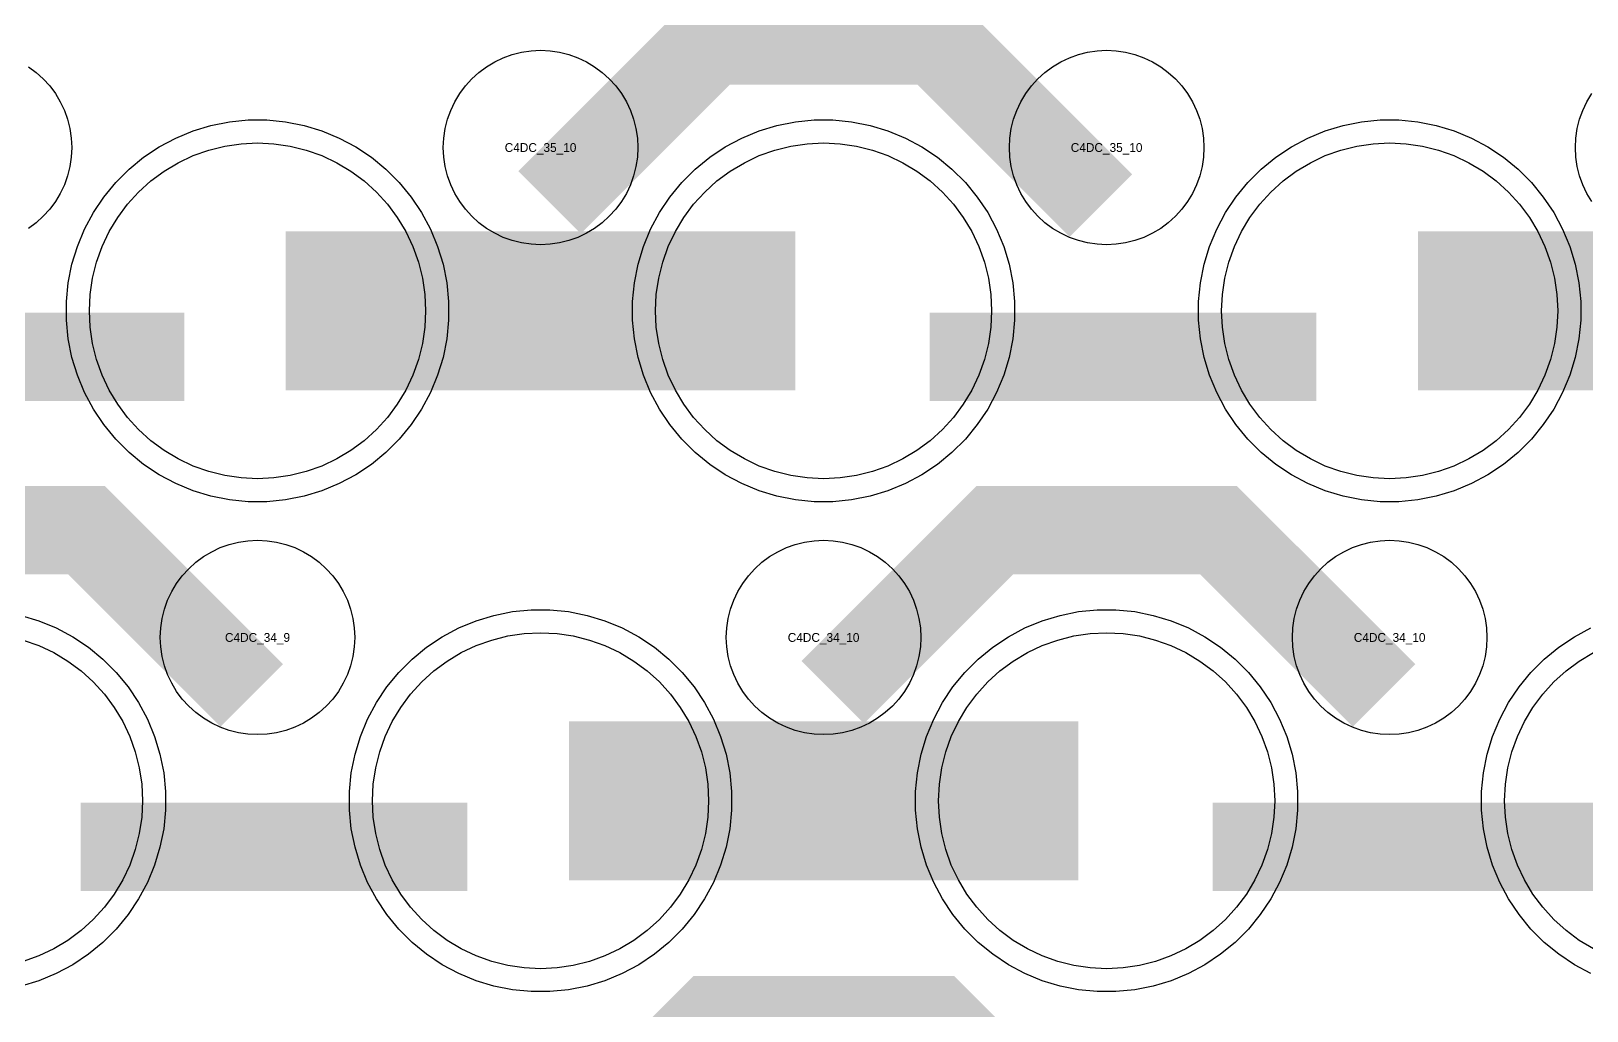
# Model space of a CAD drawing. Extents: x -11880 to 11880, y -14992 to 14992.
# Drawn here: x -8944 to -8504.2, y -10187.8 to -9910.7 of the extents above; entities that cross this region are included whole.
import ezdxf
from ezdxf.enums import TextEntityAlignment as Align

# ---------------------------------------------------------------- set-up
doc = ezdxf.new("R2010")
doc.units = 0
doc.header["$MEASUREMENT"] = 0
for name, color, linetype in [('GDS_775_DT_237', 138, 'CONTINUOUS'), ('RDL1_FS', 34, 'CONTINUOUS'), ('RDL_BS', 160, 'CONTINUOUS')]:
    doc.layers.add(name, color=color, linetype=linetype)

msp = doc.modelspace()

# ---------------------------------------------------------------- linework, layer by layer
at = {"layer": 'RDL1_FS', "color": 240, "true_color": 0xed1f24}
for points in [[(-8880, -10037.329), (-8884.657, -10037.1), (-8889.268, -10036.416), (-8893.791, -10035.284), (-8898.181, -10033.712), (-8902.395, -10031.72), (-8906.395, -10029.322), (-8910.14, -10026.544), (-8913.594, -10023.414), (-8916.724, -10019.96), (-8919.502, -10016.215), (-8921.9, -10012.215), (-8923.892, -10008.001), (-8925.464, -10003.611), (-8926.596, -9999.088), (-8927.28, -9994.477), (-8927.509, -9989.82), (-8927.28, -9985.163), (-8926.596, -9980.552), (-8925.464, -9976.029), (-8923.892, -9971.639), (-8921.9, -9967.425), (-8919.502, -9963.425), (-8916.724, -9959.68), (-8913.594, -9956.226), (-8910.14, -9953.096), (-8906.395, -9950.318), (-8902.395, -9947.92), (-8898.181, -9945.928), (-8893.791, -9944.356), (-8889.268, -9943.224), (-8884.657, -9942.54), (-8880, -9942.311), (-8875.343, -9942.54), (-8870.732, -9943.224), (-8866.209, -9944.356), (-8861.819, -9945.928), (-8857.605, -9947.92), (-8853.605, -9950.318), (-8849.86, -9953.096), (-8846.406, -9956.226), (-8843.276, -9959.68), (-8840.498, -9963.425), (-8838.1, -9967.425), (-8836.108, -9971.639), (-8834.536, -9976.029), (-8833.404, -9980.552), (-8832.72, -9985.163), (-8832.491, -9989.82), (-8832.72, -9994.477), (-8833.404, -9999.088), (-8834.536, -10003.611), (-8836.108, -10008.001), (-8838.1, -10012.215), (-8840.498, -10016.215), (-8843.276, -10019.96), (-8846.406, -10023.414), (-8849.86, -10026.544), (-8853.605, -10029.322), (-8857.605, -10031.72), (-8861.819, -10033.712), (-8866.209, -10035.284), (-8870.732, -10036.416), (-8875.343, -10037.1)], [(-8720, -10037.329), (-8724.657, -10037.1), (-8729.268, -10036.416), (-8733.791, -10035.284), (-8738.181, -10033.712), (-8742.395, -10031.72), (-8746.395, -10029.322), (-8750.14, -10026.544), (-8753.594, -10023.414), (-8756.724, -10019.96), (-8759.502, -10016.215), (-8761.9, -10012.215), (-8763.892, -10008.001), (-8765.464, -10003.611), (-8766.596, -9999.088), (-8767.28, -9994.477), (-8767.509, -9989.82), (-8767.28, -9985.163), (-8766.596, -9980.552), (-8765.464, -9976.029), (-8763.892, -9971.639), (-8761.9, -9967.425), (-8759.502, -9963.425), (-8756.724, -9959.68), (-8753.594, -9956.226), (-8750.14, -9953.096), (-8746.395, -9950.318), (-8742.395, -9947.92), (-8738.181, -9945.928), (-8733.791, -9944.356), (-8729.268, -9943.224), (-8724.657, -9942.54), (-8720, -9942.311), (-8715.343, -9942.54), (-8710.732, -9943.224), (-8706.209, -9944.356), (-8701.819, -9945.928), (-8697.605, -9947.92), (-8693.605, -9950.318), (-8689.86, -9953.096), (-8686.406, -9956.226), (-8683.276, -9959.68), (-8680.498, -9963.425), (-8678.1, -9967.425), (-8676.108, -9971.639), (-8674.536, -9976.029), (-8673.404, -9980.552), (-8672.72, -9985.163), (-8672.491, -9989.82), (-8672.72, -9994.477), (-8673.404, -9999.088), (-8674.536, -10003.611), (-8676.108, -10008.001), (-8678.1, -10012.215), (-8680.498, -10016.215), (-8683.276, -10019.96), (-8686.406, -10023.414), (-8689.86, -10026.544), (-8693.605, -10029.322), (-8697.605, -10031.72), (-8701.819, -10033.712), (-8706.209, -10035.284), (-8710.732, -10036.416), (-8715.343, -10037.1)], [(-8560, -10037.329), (-8564.657, -10037.1), (-8569.268, -10036.416), (-8573.791, -10035.284), (-8578.181, -10033.712), (-8582.395, -10031.72), (-8586.395, -10029.322), (-8590.14, -10026.544), (-8593.594, -10023.414), (-8596.724, -10019.96), (-8599.502, -10016.215), (-8601.9, -10012.215), (-8603.892, -10008.001), (-8605.464, -10003.611), (-8606.596, -9999.088), (-8607.28, -9994.477), (-8607.509, -9989.82), (-8607.28, -9985.163), (-8606.596, -9980.552), (-8605.464, -9976.029), (-8603.892, -9971.639), (-8601.9, -9967.425), (-8599.502, -9963.425), (-8596.724, -9959.68), (-8593.594, -9956.226), (-8590.14, -9953.096), (-8586.395, -9950.318), (-8582.395, -9947.92), (-8578.181, -9945.928), (-8573.791, -9944.356), (-8569.268, -9943.224), (-8564.657, -9942.54), (-8560, -9942.311), (-8555.343, -9942.54), (-8550.732, -9943.224), (-8546.209, -9944.356), (-8541.819, -9945.928), (-8537.605, -9947.92), (-8533.605, -9950.318), (-8529.86, -9953.096), (-8526.406, -9956.226), (-8523.276, -9959.68), (-8520.498, -9963.425), (-8518.1, -9967.425), (-8516.108, -9971.639), (-8514.536, -9976.029), (-8513.404, -9980.552), (-8512.72, -9985.163), (-8512.491, -9989.82), (-8512.72, -9994.477), (-8513.404, -9999.088), (-8514.536, -10003.611), (-8516.108, -10008.001), (-8518.1, -10012.215), (-8520.498, -10016.215), (-8523.276, -10019.96), (-8526.406, -10023.414), (-8529.86, -10026.544), (-8533.605, -10029.322), (-8537.605, -10031.72), (-8541.819, -10033.712), (-8546.209, -10035.284), (-8550.732, -10036.416), (-8555.343, -10037.1)]]:
    msp.add_lwpolyline(points, close=True, dxfattribs=at)
for points in [[(-8871.998, -9989.82, 45, 45, 0), (-8799.998, -9989.82, 45, 45, 0)], [(-8799.998, -9989.82, 45, 45, 0), (-8727.998, -9989.82, 45, 45, 0)], [(-8551.998, -9989.82, 45, 45, 0), (-8479.998, -9989.82, 45, 45, 0)]]:
    msp.add_lwpolyline(points, format="xyseb", dxfattribs=at)
at = {"layer": 'RDL1_FS'}
for points in [[(-8946.209, -10082.921), (-8941.819, -10084.493), (-8937.605, -10086.485), (-8933.605, -10088.883), (-8929.86, -10091.661), (-8926.406, -10094.791), (-8923.276, -10098.245), (-8920.498, -10101.99), (-8918.1, -10105.99), (-8916.108, -10110.204), (-8914.536, -10114.594), (-8913.404, -10119.117), (-8912.72, -10123.728), (-8912.491, -10128.385), (-8912.72, -10133.042), (-8913.404, -10137.653), (-8914.536, -10142.176), (-8916.108, -10146.566), (-8918.1, -10150.78), (-8920.498, -10154.78), (-8923.276, -10158.525), (-8926.406, -10161.979), (-8929.86, -10165.109), (-8933.605, -10167.887), (-8937.605, -10170.285), (-8941.819, -10172.277), (-8946.209, -10173.849)], [(-8502.395, -10170.285), (-8506.395, -10167.887), (-8510.14, -10165.109), (-8513.594, -10161.979), (-8516.724, -10158.525), (-8519.502, -10154.78), (-8521.9, -10150.78), (-8523.892, -10146.566), (-8525.464, -10142.176), (-8526.596, -10137.653), (-8527.28, -10133.042), (-8527.509, -10128.385), (-8527.28, -10123.728), (-8526.596, -10119.117), (-8525.464, -10114.594), (-8523.892, -10110.204), (-8521.9, -10105.99), (-8519.502, -10101.99), (-8516.724, -10098.245), (-8513.594, -10094.791), (-8510.14, -10091.661), (-8506.395, -10088.883), (-8502.395, -10086.485)]]:
    msp.add_lwpolyline(points, dxfattribs=at)
for points in [[(-8800, -10175.894), (-8804.657, -10175.665), (-8809.268, -10174.981), (-8813.791, -10173.849), (-8818.181, -10172.277), (-8822.395, -10170.285), (-8826.395, -10167.887), (-8830.14, -10165.109), (-8833.594, -10161.979), (-8836.724, -10158.525), (-8839.502, -10154.78), (-8841.9, -10150.78), (-8843.892, -10146.566), (-8845.464, -10142.176), (-8846.596, -10137.653), (-8847.28, -10133.042), (-8847.509, -10128.385), (-8847.28, -10123.728), (-8846.596, -10119.117), (-8845.464, -10114.594), (-8843.892, -10110.204), (-8841.9, -10105.99), (-8839.502, -10101.99), (-8836.724, -10098.245), (-8833.594, -10094.791), (-8830.14, -10091.661), (-8826.395, -10088.883), (-8822.395, -10086.485), (-8818.181, -10084.493), (-8813.791, -10082.921), (-8809.268, -10081.789), (-8804.657, -10081.105), (-8800, -10080.876), (-8795.343, -10081.105), (-8790.732, -10081.789), (-8786.209, -10082.921), (-8781.819, -10084.493), (-8777.605, -10086.485), (-8773.605, -10088.883), (-8769.86, -10091.661), (-8766.406, -10094.791), (-8763.276, -10098.245), (-8760.498, -10101.99), (-8758.1, -10105.99), (-8756.108, -10110.204), (-8754.536, -10114.594), (-8753.404, -10119.117), (-8752.72, -10123.728), (-8752.491, -10128.385), (-8752.72, -10133.042), (-8753.404, -10137.653), (-8754.536, -10142.176), (-8756.108, -10146.566), (-8758.1, -10150.78), (-8760.498, -10154.78), (-8763.276, -10158.525), (-8766.406, -10161.979), (-8769.86, -10165.109), (-8773.605, -10167.887), (-8777.605, -10170.285), (-8781.819, -10172.277), (-8786.209, -10173.849), (-8790.732, -10174.981), (-8795.343, -10175.665)], [(-8640, -10175.894), (-8644.657, -10175.665), (-8649.268, -10174.981), (-8653.791, -10173.849), (-8658.181, -10172.277), (-8662.395, -10170.285), (-8666.395, -10167.887), (-8670.14, -10165.109), (-8673.594, -10161.979), (-8676.724, -10158.525), (-8679.502, -10154.78), (-8681.9, -10150.78), (-8683.892, -10146.566), (-8685.464, -10142.176), (-8686.596, -10137.653), (-8687.28, -10133.042), (-8687.509, -10128.385), (-8687.28, -10123.728), (-8686.596, -10119.117), (-8685.464, -10114.594), (-8683.892, -10110.204), (-8681.9, -10105.99), (-8679.502, -10101.99), (-8676.724, -10098.245), (-8673.594, -10094.791), (-8670.14, -10091.661), (-8666.395, -10088.883), (-8662.395, -10086.485), (-8658.181, -10084.493), (-8653.791, -10082.921), (-8649.268, -10081.789), (-8644.657, -10081.105), (-8640, -10080.876), (-8635.343, -10081.105), (-8630.732, -10081.789), (-8626.209, -10082.921), (-8621.819, -10084.493), (-8617.605, -10086.485), (-8613.605, -10088.883), (-8609.86, -10091.661), (-8606.406, -10094.791), (-8603.276, -10098.245), (-8600.498, -10101.99), (-8598.1, -10105.99), (-8596.108, -10110.204), (-8594.536, -10114.594), (-8593.404, -10119.117), (-8592.72, -10123.728), (-8592.491, -10128.385), (-8592.72, -10133.042), (-8593.404, -10137.653), (-8594.536, -10142.176), (-8596.108, -10146.566), (-8598.1, -10150.78), (-8600.498, -10154.78), (-8603.276, -10158.525), (-8606.406, -10161.979), (-8609.86, -10165.109), (-8613.605, -10167.887), (-8617.605, -10170.285), (-8621.819, -10172.277), (-8626.209, -10173.849), (-8630.732, -10174.981), (-8635.343, -10175.665)]]:
    msp.add_lwpolyline(points, close=True, dxfattribs=at)
for points in [[(-8791.998, -10128.385, 45, 45, 0), (-8719.998, -10128.385, 45, 45, 0)], [(-8719.998, -10128.385, 45, 45, 0), (-8647.998, -10128.385, 45, 45, 0)]]:
    msp.add_lwpolyline(points, format="xyseb", dxfattribs=at)
at = {"layer": 'RDL_BS'}
for points in [[(-8797.438, -9959.134, 25, 25, 0), (-8751.623, -9913.319, 25, 25, 0), (-8718.07, -9913.319, 25, 25, 0)], [(-8641.599, -9960.033, 25, 25, 0), (-8688.313, -9913.319, 25, 25, 0), (-8718.071, -9913.319, 25, 25, 0)], [(-8881.599, -10098.598, 25, 25, 0), (-8928.313, -10051.884, 25, 25, 0), (-8958.071, -10051.884, 25, 25, 0)], [(-8717.438, -10097.699, 25, 25, 0), (-8671.623, -10051.884, 25, 25, 0), (-8638.07, -10051.884, 25, 25, 0)], [(-8561.599, -10098.598, 25, 25, 0), (-8608.313, -10051.884, 25, 25, 0), (-8638.071, -10051.884, 25, 25, 0)], [(-8929.984, -10141.398, 25, 25, 0), (-8820.719, -10141.398, 25, 25, 0)], [(-8609.984, -10141.398, 25, 25, 0), (-8500.719, -10141.398, 25, 25, 0)], [(-8797.438, -10236.264, 25, 25, 0), (-8751.623, -10190.449, 25, 25, 0), (-8718.07, -10190.449, 25, 25, 0)], [(-8641.599, -10237.163, 25, 25, 0), (-8688.313, -10190.449, 25, 25, 0), (-8718.071, -10190.449, 25, 25, 0)]]:
    msp.add_lwpolyline(points, format="xyseb", dxfattribs=at)
for points in [[(-8800, -9971.126), (-8802.693, -9970.994), (-8805.365, -9970.598), (-8807.984, -9969.941), (-8810.519, -9969.034), (-8812.956, -9967.882), (-8815.28, -9966.489), (-8817.443, -9964.886), (-8819.442, -9963.074), (-8821.254, -9961.075), (-8822.857, -9958.912), (-8824.25, -9956.588), (-8825.402, -9954.151), (-8826.309, -9951.616), (-8826.966, -9948.997), (-8827.362, -9946.325), (-8827.494, -9943.632), (-8827.362, -9940.939), (-8826.966, -9938.267), (-8826.309, -9935.648), (-8825.402, -9933.113), (-8824.25, -9930.676), (-8822.857, -9928.352), (-8821.254, -9926.189), (-8819.442, -9924.19), (-8817.443, -9922.378), (-8815.28, -9920.775), (-8812.956, -9919.382), (-8810.519, -9918.23), (-8807.984, -9917.323), (-8805.365, -9916.666), (-8802.693, -9916.27), (-8800, -9916.138), (-8797.307, -9916.27), (-8794.635, -9916.666), (-8792.016, -9917.323), (-8789.481, -9918.23), (-8787.044, -9919.382), (-8784.72, -9920.775), (-8782.557, -9922.378), (-8780.558, -9924.19), (-8778.746, -9926.189), (-8777.143, -9928.352), (-8775.75, -9930.676), (-8774.598, -9933.113), (-8773.691, -9935.648), (-8773.034, -9938.267), (-8772.638, -9940.939), (-8772.506, -9943.632), (-8772.638, -9946.325), (-8773.034, -9948.997), (-8773.691, -9951.616), (-8774.598, -9954.151), (-8775.75, -9956.588), (-8777.143, -9958.912), (-8778.746, -9961.075), (-8780.558, -9963.074), (-8782.557, -9964.886), (-8784.72, -9966.489), (-8787.044, -9967.882), (-8789.481, -9969.034), (-8792.016, -9969.941), (-8794.635, -9970.598), (-8797.307, -9970.994)], [(-8640, -9971.126), (-8642.693, -9970.994), (-8645.365, -9970.598), (-8647.984, -9969.941), (-8650.519, -9969.034), (-8652.956, -9967.882), (-8655.28, -9966.489), (-8657.443, -9964.886), (-8659.442, -9963.074), (-8661.254, -9961.075), (-8662.857, -9958.912), (-8664.25, -9956.588), (-8665.402, -9954.151), (-8666.309, -9951.616), (-8666.966, -9948.997), (-8667.362, -9946.325), (-8667.494, -9943.632), (-8667.362, -9940.939), (-8666.966, -9938.267), (-8666.309, -9935.648), (-8665.402, -9933.113), (-8664.25, -9930.676), (-8662.857, -9928.352), (-8661.254, -9926.189), (-8659.442, -9924.19), (-8657.443, -9922.378), (-8655.28, -9920.775), (-8652.956, -9919.382), (-8650.519, -9918.23), (-8647.984, -9917.323), (-8645.365, -9916.666), (-8642.693, -9916.27), (-8640, -9916.138), (-8637.307, -9916.27), (-8634.635, -9916.666), (-8632.016, -9917.323), (-8629.481, -9918.23), (-8627.044, -9919.382), (-8624.72, -9920.775), (-8622.557, -9922.378), (-8620.558, -9924.19), (-8618.746, -9926.189), (-8617.143, -9928.352), (-8615.75, -9930.676), (-8614.598, -9933.113), (-8613.691, -9935.648), (-8613.034, -9938.267), (-8612.638, -9940.939), (-8612.506, -9943.632), (-8612.638, -9946.325), (-8613.034, -9948.997), (-8613.691, -9951.616), (-8614.598, -9954.151), (-8615.75, -9956.588), (-8617.143, -9958.912), (-8618.746, -9961.075), (-8620.558, -9963.074), (-8622.557, -9964.886), (-8624.72, -9966.489), (-8627.044, -9967.882), (-8629.481, -9969.034), (-8632.016, -9969.941), (-8634.635, -9970.598), (-8637.307, -9970.994)], [(-8880, -10109.691), (-8882.693, -10109.559), (-8885.365, -10109.163), (-8887.984, -10108.506), (-8890.519, -10107.599), (-8892.956, -10106.447), (-8895.28, -10105.054), (-8897.443, -10103.451), (-8899.442, -10101.639), (-8901.254, -10099.64), (-8902.857, -10097.477), (-8904.25, -10095.153), (-8905.402, -10092.716), (-8906.309, -10090.181), (-8906.966, -10087.562), (-8907.362, -10084.89), (-8907.494, -10082.197), (-8907.362, -10079.504), (-8906.966, -10076.832), (-8906.309, -10074.213), (-8905.402, -10071.678), (-8904.25, -10069.241), (-8902.857, -10066.917), (-8901.254, -10064.754), (-8899.442, -10062.755), (-8897.443, -10060.943), (-8895.28, -10059.34), (-8892.956, -10057.947), (-8890.519, -10056.795), (-8887.984, -10055.888), (-8885.365, -10055.231), (-8882.693, -10054.835), (-8880, -10054.703), (-8877.307, -10054.835), (-8874.635, -10055.231), (-8872.016, -10055.888), (-8869.481, -10056.795), (-8867.044, -10057.947), (-8864.72, -10059.34), (-8862.557, -10060.943), (-8860.558, -10062.755), (-8858.746, -10064.754), (-8857.143, -10066.917), (-8855.75, -10069.241), (-8854.598, -10071.678), (-8853.691, -10074.213), (-8853.034, -10076.832), (-8852.638, -10079.504), (-8852.506, -10082.197), (-8852.638, -10084.89), (-8853.034, -10087.562), (-8853.691, -10090.181), (-8854.598, -10092.716), (-8855.75, -10095.153), (-8857.143, -10097.477), (-8858.746, -10099.64), (-8860.558, -10101.639), (-8862.557, -10103.451), (-8864.72, -10105.054), (-8867.044, -10106.447), (-8869.481, -10107.599), (-8872.016, -10108.506), (-8874.635, -10109.163), (-8877.307, -10109.559)], [(-8720, -10109.691), (-8722.693, -10109.559), (-8725.365, -10109.163), (-8727.984, -10108.506), (-8730.519, -10107.599), (-8732.956, -10106.447), (-8735.28, -10105.054), (-8737.443, -10103.451), (-8739.442, -10101.639), (-8741.254, -10099.64), (-8742.857, -10097.477), (-8744.25, -10095.153), (-8745.402, -10092.716), (-8746.309, -10090.181), (-8746.966, -10087.562), (-8747.362, -10084.89), (-8747.494, -10082.197), (-8747.362, -10079.504), (-8746.966, -10076.832), (-8746.309, -10074.213), (-8745.402, -10071.678), (-8744.25, -10069.241), (-8742.857, -10066.917), (-8741.254, -10064.754), (-8739.442, -10062.755), (-8737.443, -10060.943), (-8735.28, -10059.34), (-8732.956, -10057.947), (-8730.519, -10056.795), (-8727.984, -10055.888), (-8725.365, -10055.231), (-8722.693, -10054.835), (-8720, -10054.703), (-8717.307, -10054.835), (-8714.635, -10055.231), (-8712.016, -10055.888), (-8709.481, -10056.795), (-8707.044, -10057.947), (-8704.72, -10059.34), (-8702.557, -10060.943), (-8700.558, -10062.755), (-8698.746, -10064.754), (-8697.143, -10066.917), (-8695.75, -10069.241), (-8694.598, -10071.678), (-8693.691, -10074.213), (-8693.034, -10076.832), (-8692.638, -10079.504), (-8692.506, -10082.197), (-8692.638, -10084.89), (-8693.034, -10087.562), (-8693.691, -10090.181), (-8694.598, -10092.716), (-8695.75, -10095.153), (-8697.143, -10097.477), (-8698.746, -10099.64), (-8700.558, -10101.639), (-8702.557, -10103.451), (-8704.72, -10105.054), (-8707.044, -10106.447), (-8709.481, -10107.599), (-8712.016, -10108.506), (-8714.635, -10109.163), (-8717.307, -10109.559)], [(-8560, -10109.691), (-8562.693, -10109.559), (-8565.365, -10109.163), (-8567.984, -10108.506), (-8570.519, -10107.599), (-8572.956, -10106.447), (-8575.28, -10105.054), (-8577.443, -10103.451), (-8579.442, -10101.639), (-8581.254, -10099.64), (-8582.857, -10097.477), (-8584.25, -10095.153), (-8585.402, -10092.716), (-8586.309, -10090.181), (-8586.966, -10087.562), (-8587.362, -10084.89), (-8587.494, -10082.197), (-8587.362, -10079.504), (-8586.966, -10076.832), (-8586.309, -10074.213), (-8585.402, -10071.678), (-8584.25, -10069.241), (-8582.857, -10066.917), (-8581.254, -10064.754), (-8579.442, -10062.755), (-8577.443, -10060.943), (-8575.28, -10059.34), (-8572.956, -10057.947), (-8570.519, -10056.795), (-8567.984, -10055.888), (-8565.365, -10055.231), (-8562.693, -10054.835), (-8560, -10054.703), (-8557.307, -10054.835), (-8554.635, -10055.231), (-8552.016, -10055.888), (-8549.481, -10056.795), (-8547.044, -10057.947), (-8544.72, -10059.34), (-8542.557, -10060.943), (-8540.558, -10062.755), (-8538.746, -10064.754), (-8537.143, -10066.917), (-8535.75, -10069.241), (-8534.598, -10071.678), (-8533.691, -10074.213), (-8533.034, -10076.832), (-8532.638, -10079.504), (-8532.506, -10082.197), (-8532.638, -10084.89), (-8533.034, -10087.562), (-8533.691, -10090.181), (-8534.598, -10092.716), (-8535.75, -10095.153), (-8537.143, -10097.477), (-8538.746, -10099.64), (-8540.558, -10101.639), (-8542.557, -10103.451), (-8544.72, -10105.054), (-8547.044, -10106.447), (-8549.481, -10107.599), (-8552.016, -10108.506), (-8554.635, -10109.163), (-8557.307, -10109.559)], [(-8802.644, -10182.385), (-8807.938, -10181.868), (-8813.165, -10180.822), (-8818.205, -10179.291), (-8823.115, -10177.26), (-8827.777, -10174.768), (-8832.191, -10171.821), (-8836.292, -10168.459), (-8840.074, -10164.677), (-8843.436, -10160.576), (-8846.383, -10156.162), (-8848.875, -10151.5), (-8850.906, -10146.59), (-8852.437, -10141.55), (-8853.483, -10136.323), (-8854, -10131.029), (-8854, -10125.741), (-8853.483, -10120.447), (-8852.437, -10115.22), (-8850.906, -10110.18), (-8848.875, -10105.27), (-8846.383, -10100.608), (-8843.436, -10096.194), (-8840.074, -10092.093), (-8836.292, -10088.311), (-8832.191, -10084.949), (-8827.777, -10082.002), (-8823.115, -10079.51), (-8818.205, -10077.479), (-8813.165, -10075.948), (-8807.938, -10074.902), (-8802.644, -10074.385), (-8797.356, -10074.385), (-8792.062, -10074.902), (-8786.835, -10075.948), (-8781.795, -10077.479), (-8776.885, -10079.51), (-8772.223, -10082.002), (-8767.809, -10084.949), (-8763.708, -10088.311), (-8759.926, -10092.093), (-8756.564, -10096.194), (-8753.617, -10100.608), (-8751.125, -10105.27), (-8749.094, -10110.18), (-8747.563, -10115.22), (-8746.517, -10120.447), (-8746, -10125.741), (-8746, -10131.029), (-8746.517, -10136.323), (-8747.563, -10141.55), (-8749.094, -10146.59), (-8751.125, -10151.5), (-8753.617, -10156.162), (-8756.564, -10160.576), (-8759.926, -10164.677), (-8763.708, -10168.459), (-8767.809, -10171.821), (-8772.223, -10174.768), (-8776.885, -10177.26), (-8781.795, -10179.291), (-8786.835, -10180.822), (-8792.062, -10181.868), (-8797.356, -10182.385)], [(-8642.644, -10182.385), (-8647.938, -10181.868), (-8653.165, -10180.822), (-8658.205, -10179.291), (-8663.115, -10177.26), (-8667.777, -10174.768), (-8672.191, -10171.821), (-8676.292, -10168.459), (-8680.074, -10164.677), (-8683.436, -10160.576), (-8686.383, -10156.162), (-8688.875, -10151.5), (-8690.906, -10146.59), (-8692.437, -10141.55), (-8693.483, -10136.323), (-8694, -10131.029), (-8694, -10125.741), (-8693.483, -10120.447), (-8692.437, -10115.22), (-8690.906, -10110.18), (-8688.875, -10105.27), (-8686.383, -10100.608), (-8683.436, -10096.194), (-8680.074, -10092.093), (-8676.292, -10088.311), (-8672.191, -10084.949), (-8667.777, -10082.002), (-8663.115, -10079.51), (-8658.205, -10077.479), (-8653.165, -10075.948), (-8647.938, -10074.902), (-8642.644, -10074.385), (-8637.356, -10074.385), (-8632.062, -10074.902), (-8626.835, -10075.948), (-8621.795, -10077.479), (-8616.885, -10079.51), (-8612.223, -10082.002), (-8607.809, -10084.949), (-8603.708, -10088.311), (-8599.926, -10092.093), (-8596.564, -10096.194), (-8593.617, -10100.608), (-8591.125, -10105.27), (-8589.094, -10110.18), (-8587.563, -10115.22), (-8586.517, -10120.447), (-8586, -10125.741), (-8586, -10131.029), (-8586.517, -10136.323), (-8587.563, -10141.55), (-8589.094, -10146.59), (-8591.125, -10151.5), (-8593.617, -10156.162), (-8596.564, -10160.576), (-8599.926, -10164.677), (-8603.708, -10168.459), (-8607.809, -10171.821), (-8612.223, -10174.768), (-8616.885, -10177.26), (-8621.795, -10179.291), (-8626.835, -10180.822), (-8632.062, -10181.868), (-8637.356, -10182.385)]]:
    msp.add_lwpolyline(points, close=True, dxfattribs=at)
for points in [[(-8944.72, -9920.775), (-8942.557, -9922.378), (-8940.558, -9924.19), (-8938.746, -9926.189), (-8937.143, -9928.352), (-8935.75, -9930.676), (-8934.598, -9933.113), (-8933.691, -9935.648), (-8933.034, -9938.267), (-8932.638, -9940.939), (-8932.506, -9943.632), (-8932.638, -9946.325), (-8933.034, -9948.997), (-8933.691, -9951.616), (-8934.598, -9954.151), (-8935.75, -9956.588), (-8937.143, -9958.912), (-8938.746, -9961.075), (-8940.558, -9963.074), (-8942.557, -9964.886), (-8944.72, -9966.489)], [(-8502.857, -9958.912), (-8504.25, -9956.588), (-8505.402, -9954.151), (-8506.309, -9951.616), (-8506.966, -9948.997), (-8507.362, -9946.325), (-8507.494, -9943.632), (-8507.362, -9940.939), (-8506.966, -9938.267), (-8506.309, -9935.648), (-8505.402, -9933.113), (-8504.25, -9930.676), (-8502.857, -9928.352)], [(-8946.835, -10075.948), (-8941.795, -10077.479), (-8936.885, -10079.51), (-8932.223, -10082.002), (-8927.809, -10084.949), (-8923.708, -10088.311), (-8919.926, -10092.093), (-8916.564, -10096.194), (-8913.617, -10100.608), (-8911.125, -10105.27), (-8909.094, -10110.18), (-8907.563, -10115.22), (-8906.517, -10120.447), (-8906, -10125.741), (-8906, -10131.029), (-8906.517, -10136.323), (-8907.563, -10141.55), (-8909.094, -10146.59), (-8911.125, -10151.5), (-8913.617, -10156.162), (-8916.564, -10160.576), (-8919.926, -10164.677), (-8923.708, -10168.459), (-8927.809, -10171.821), (-8932.223, -10174.768), (-8936.885, -10177.26), (-8941.795, -10179.291), (-8946.835, -10180.822)], [(-8503.115, -10177.26), (-8507.777, -10174.768), (-8512.191, -10171.821), (-8516.292, -10168.459), (-8520.074, -10164.677), (-8523.436, -10160.576), (-8526.383, -10156.162), (-8528.875, -10151.5), (-8530.906, -10146.59), (-8532.437, -10141.55), (-8533.483, -10136.323), (-8534, -10131.029), (-8534, -10125.741), (-8533.483, -10120.447), (-8532.437, -10115.22), (-8530.906, -10110.18), (-8528.875, -10105.27), (-8526.383, -10100.608), (-8523.436, -10096.194), (-8520.074, -10092.093), (-8516.292, -10088.311), (-8512.191, -10084.949), (-8507.777, -10082.002), (-8503.115, -10079.51)]]:
    msp.add_lwpolyline(points, dxfattribs=at)
at = {"layer": 'RDL_BS', "color": 240, "true_color": 0xed1f24}
for points in [[(-8882.644, -10043.82), (-8887.938, -10043.303), (-8893.165, -10042.257), (-8898.205, -10040.726), (-8903.115, -10038.695), (-8907.777, -10036.203), (-8912.191, -10033.256), (-8916.292, -10029.894), (-8920.074, -10026.112), (-8923.436, -10022.011), (-8926.383, -10017.597), (-8928.875, -10012.935), (-8930.906, -10008.025), (-8932.437, -10002.985), (-8933.483, -9997.758), (-8934, -9992.464), (-8934, -9987.176), (-8933.483, -9981.882), (-8932.437, -9976.655), (-8930.906, -9971.615), (-8928.875, -9966.705), (-8926.383, -9962.043), (-8923.436, -9957.629), (-8920.074, -9953.528), (-8916.292, -9949.746), (-8912.191, -9946.384), (-8907.777, -9943.437), (-8903.115, -9940.945), (-8898.205, -9938.914), (-8893.165, -9937.383), (-8887.938, -9936.337), (-8882.644, -9935.82), (-8877.356, -9935.82), (-8872.062, -9936.337), (-8866.835, -9937.383), (-8861.795, -9938.914), (-8856.885, -9940.945), (-8852.223, -9943.437), (-8847.809, -9946.384), (-8843.708, -9949.746), (-8839.926, -9953.528), (-8836.564, -9957.629), (-8833.617, -9962.043), (-8831.125, -9966.705), (-8829.094, -9971.615), (-8827.563, -9976.655), (-8826.517, -9981.882), (-8826, -9987.176), (-8826, -9992.464), (-8826.517, -9997.758), (-8827.563, -10002.985), (-8829.094, -10008.025), (-8831.125, -10012.935), (-8833.617, -10017.597), (-8836.564, -10022.011), (-8839.926, -10026.112), (-8843.708, -10029.894), (-8847.809, -10033.256), (-8852.223, -10036.203), (-8856.885, -10038.695), (-8861.795, -10040.726), (-8866.835, -10042.257), (-8872.062, -10043.303), (-8877.356, -10043.82)], [(-8722.644, -10043.82), (-8727.938, -10043.303), (-8733.165, -10042.257), (-8738.205, -10040.726), (-8743.115, -10038.695), (-8747.777, -10036.203), (-8752.191, -10033.256), (-8756.292, -10029.894), (-8760.074, -10026.112), (-8763.436, -10022.011), (-8766.383, -10017.597), (-8768.875, -10012.935), (-8770.906, -10008.025), (-8772.437, -10002.985), (-8773.483, -9997.758), (-8774, -9992.464), (-8774, -9987.176), (-8773.483, -9981.882), (-8772.437, -9976.655), (-8770.906, -9971.615), (-8768.875, -9966.705), (-8766.383, -9962.043), (-8763.436, -9957.629), (-8760.074, -9953.528), (-8756.292, -9949.746), (-8752.191, -9946.384), (-8747.777, -9943.437), (-8743.115, -9940.945), (-8738.205, -9938.914), (-8733.165, -9937.383), (-8727.938, -9936.337), (-8722.644, -9935.82), (-8717.356, -9935.82), (-8712.062, -9936.337), (-8706.835, -9937.383), (-8701.795, -9938.914), (-8696.885, -9940.945), (-8692.223, -9943.437), (-8687.809, -9946.384), (-8683.708, -9949.746), (-8679.926, -9953.528), (-8676.564, -9957.629), (-8673.617, -9962.043), (-8671.125, -9966.705), (-8669.094, -9971.615), (-8667.563, -9976.655), (-8666.517, -9981.882), (-8666, -9987.176), (-8666, -9992.464), (-8666.517, -9997.758), (-8667.563, -10002.985), (-8669.094, -10008.025), (-8671.125, -10012.935), (-8673.617, -10017.597), (-8676.564, -10022.011), (-8679.926, -10026.112), (-8683.708, -10029.894), (-8687.809, -10033.256), (-8692.223, -10036.203), (-8696.885, -10038.695), (-8701.795, -10040.726), (-8706.835, -10042.257), (-8712.062, -10043.303), (-8717.356, -10043.82)], [(-8562.644, -10043.82), (-8567.938, -10043.303), (-8573.165, -10042.257), (-8578.205, -10040.726), (-8583.115, -10038.695), (-8587.777, -10036.203), (-8592.191, -10033.256), (-8596.292, -10029.894), (-8600.074, -10026.112), (-8603.436, -10022.011), (-8606.383, -10017.597), (-8608.875, -10012.935), (-8610.906, -10008.025), (-8612.437, -10002.985), (-8613.483, -9997.758), (-8614, -9992.464), (-8614, -9987.176), (-8613.483, -9981.882), (-8612.437, -9976.655), (-8610.906, -9971.615), (-8608.875, -9966.705), (-8606.383, -9962.043), (-8603.436, -9957.629), (-8600.074, -9953.528), (-8596.292, -9949.746), (-8592.191, -9946.384), (-8587.777, -9943.437), (-8583.115, -9940.945), (-8578.205, -9938.914), (-8573.165, -9937.383), (-8567.938, -9936.337), (-8562.644, -9935.82), (-8557.356, -9935.82), (-8552.062, -9936.337), (-8546.835, -9937.383), (-8541.795, -9938.914), (-8536.885, -9940.945), (-8532.223, -9943.437), (-8527.809, -9946.384), (-8523.708, -9949.746), (-8519.926, -9953.528), (-8516.564, -9957.629), (-8513.617, -9962.043), (-8511.125, -9966.705), (-8509.094, -9971.615), (-8507.563, -9976.655), (-8506.517, -9981.882), (-8506, -9987.176), (-8506, -9992.464), (-8506.517, -9997.758), (-8507.563, -10002.985), (-8509.094, -10008.025), (-8511.125, -10012.935), (-8513.617, -10017.597), (-8516.564, -10022.011), (-8519.926, -10026.112), (-8523.708, -10029.894), (-8527.809, -10033.256), (-8532.223, -10036.203), (-8536.885, -10038.695), (-8541.795, -10040.726), (-8546.835, -10042.257), (-8552.062, -10043.303), (-8557.356, -10043.82)]]:
    msp.add_lwpolyline(points, close=True, dxfattribs=at)
for points in [[(-9009.984, -10002.833, 25, 25, 0), (-8900.719, -10002.833, 25, 25, 0)], [(-8689.984, -10002.833, 25, 25, 0), (-8580.719, -10002.833, 25, 25, 0)]]:
    msp.add_lwpolyline(points, format="xyseb", dxfattribs=at)

# ---------------------------------------------------------------- texts
at = {"layer": 'GDS_775_DT_237'}
for s, p in [('C4DC_35_10', (-8800, -9943.632)), ('C4DC_35_10', (-8800, -9943.632)), ('C4DC_35_10', (-8640, -9943.632)), ('C4DC_35_10', (-8640, -9943.632)), ('C4DC_34_9', (-8880, -10082.197)), ('C4DC_34_9', (-8880, -10082.197)), ('C4DC_34_10', (-8720, -10082.197)), ('C4DC_34_10', (-8720, -10082.197)), ('C4DC_34_10', (-8560, -10082.197)), ('C4DC_34_10', (-8560, -10082.197))]:
    msp.add_text(s, height=2.5, dxfattribs=at).set_placement(p, align=Align.MIDDLE_CENTER)

doc.saveas('drawing.dxf')
